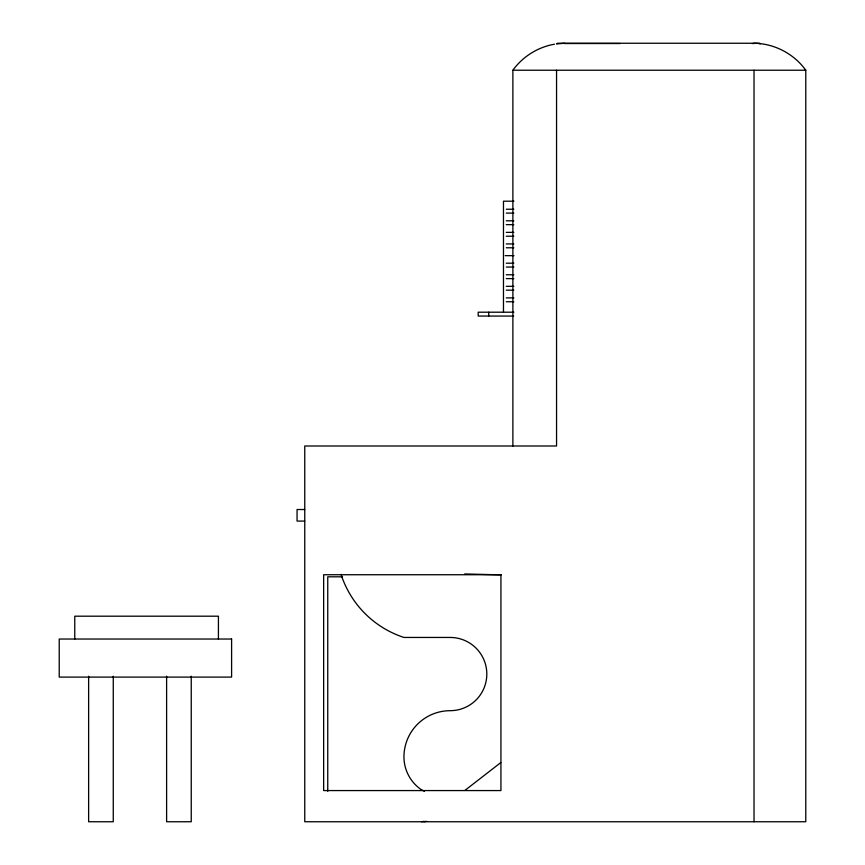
<?xml version="1.0" encoding="UTF-8"?>
<svg xmlns="http://www.w3.org/2000/svg" width="865" height="865" viewBox="0 0 865 865"><rect width="100%" height="100%" fill="white"/><g stroke="black" fill="none" stroke-linecap="round" stroke-linejoin="round"><path stroke-width="1.3" d="M512.88 445.994L512.88 70.227C522.698 56.614 537.9 47.078 554.443 44.212M464.862 790.448L500.77 762.595M557.59 43.25L556.552 43.931L564.477 43.25M423.926 821.75L426.575 821.328M421.536 821.75L424.207 821.328M558.239 43.25L758.767 43.25M564.434 43.531L620.097 43.531M752.334 43.531L754.031 43.531M512.88 70.227L805.78 70.227L805.78 821.75L304.761 821.75L304.761 445.994L556.552 445.994L556.552 70.227M513.886 201.199L503.473 201.199L503.473 312.2M506.274 209.244L513.821 209.244M506.274 213.104L513.821 213.104M506.274 220.802L513.821 220.802M506.274 224.662L513.821 224.662M506.274 232.371L513.821 232.371M506.274 236.221L513.821 236.221M506.274 243.93L513.821 243.93M506.274 247.779L513.821 247.779M505.182 255.662L513.972 255.662M506.274 263.198L513.821 263.198M506.274 267.058L513.821 267.058M506.274 274.767L513.821 274.767M506.274 278.617L513.821 278.617M506.274 286.326L513.821 286.326M506.274 290.175L513.821 290.175M506.274 297.884L513.821 297.884M506.274 301.744L513.821 301.744M513.886 312.2L478.194 312.2L478.194 316.06L513.637 316.06M304.761 509.517L297.052 509.517L297.052 521.076L304.761 521.076M342.518 576.814L327.749 576.814L327.749 791.291M464.71 573.938L500.932 574.879M754.172 43.25C774.359 43.52 794.027 53.825 805.78 70.227M759.146 43.531L760.454 43.715L759.621 43.25M424.38 791.345L420.931 789.41A39.736 39.736 0 0 1 403.955 756.215A46.256 46.256 0 0 1 450.2 710.684A36.611 36.611 0 0 0 486.811 674.073A36.611 36.611 0 0 0 450.2 637.451L403.955 637.451A98.275 98.275 0 0 1 342.41 578.339L341.124 574.371M754.021 70.227L754.021 821.75M488.714 312.2L488.714 316.06M218.423 639.03L218.423 616.194L74.768 616.194L74.768 639.03M191.241 676.225L191.241 821.75L166.61 821.75L166.61 676.225M113.261 676.225L113.261 821.75L88.63 821.75L88.63 676.225M500.932 574.738L323.651 574.738L323.651 790.567L500.932 790.567L500.932 574.738M231.604 639.03L59.22 639.03L59.22 677.1L231.604 677.1L231.604 639.03"/></g></svg>
